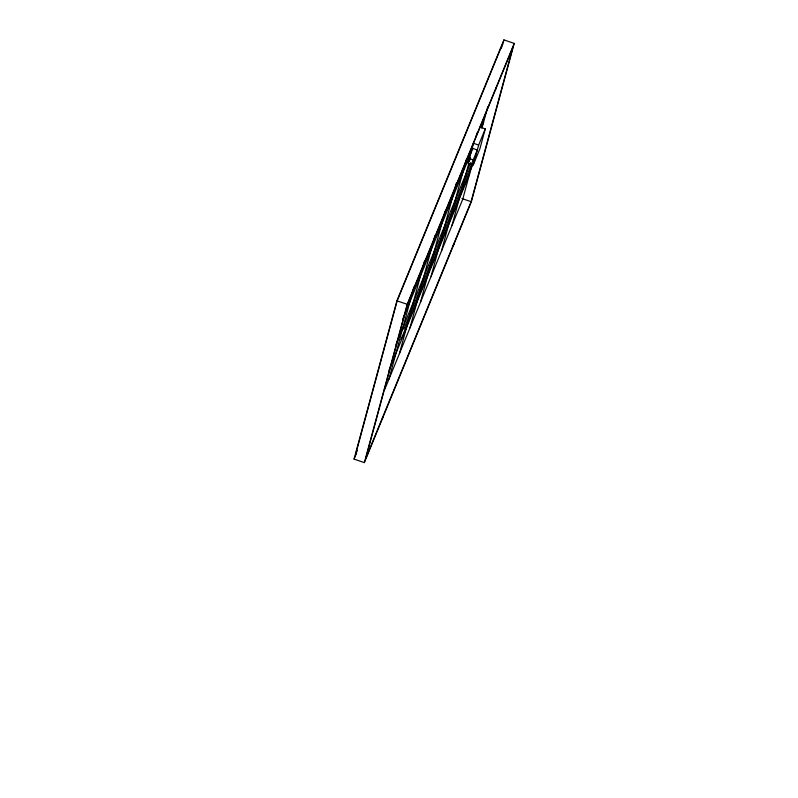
<?xml version="1.0" encoding="UTF-8"?>
<svg xmlns="http://www.w3.org/2000/svg" width="798" height="798" viewBox="0 0 798 798"><rect width="100%" height="100%" fill="white"/><g stroke="black" fill="none" stroke-linecap="round" stroke-linejoin="round"><path stroke-width="1.2" d="M354.063 459.109L396.915 300.806L503.927 39.9L514.211 43.401L471.359 201.704L364.347 462.611L354.063 459.109L356.417 453.364M355.709 454.032L396.855 302.033M364.347 462.611L407.199 304.307L514.211 43.401M388.925 379.23L413.963 286.741M399.439 353.604L424.476 261.116M409.943 327.968L434.98 235.48M420.456 302.342L445.174 211.031M430.97 276.716L456.326 183.051M441.474 251.091L466.202 159.77M468.137 163.141L473.503 143.311L478.65 145.066L473.274 164.897L468.137 163.141L470.351 157.755M451.987 225.455L468.775 163.46M469.404 161.116L470.361 157.605M476.077 136.488L477.024 132.967M501.304 48.568L502.281 44.977M502.62 44.698L503.927 39.9M472.187 164.298L462.71 199.32L384.806 389.254M482.032 127.939L487.748 106.832M480.137 127.141L485.274 128.897L479.907 148.727L473.274 164.897M471.099 201.675L512.885 47.282L407.459 304.347L365.664 458.73L471.099 201.675L461.952 198.562M495.787 88.468C496.974 85.506 494.72 91.471 495.917 88.488M382.641 417.514C383.838 414.521 381.564 420.516 382.771 417.524M397.175 300.836L502.132 44.937M402.521 319.818L472.895 148.219M481.294 127.76L483.618 122.074M395.988 344.507L470.571 162.652M478.65 145.066L485.274 128.897M403.788 329.255L477.314 149.984L472.177 148.228M400.985 339.609L474.511 160.338L469.374 158.583M389.005 370.312L469.653 173.685M355.858 454.072L357.275 450.621M396.915 300.806L407.199 304.307M424.706 262.033L425.374 260.158L424.716 262.143M453.204 245.714L453.872 243.829L453.274 245.714"/></g></svg>
